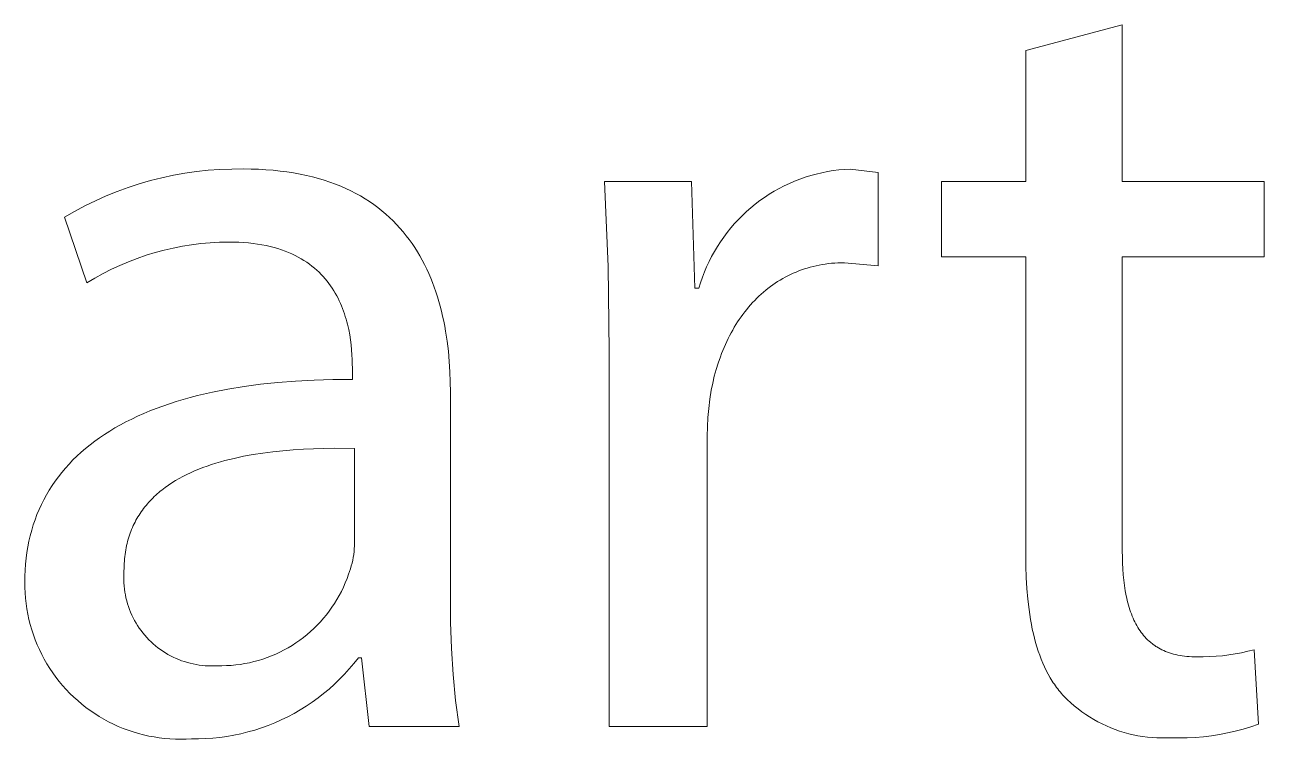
# Model space of a CAD drawing. Header units: millimetres. Extents: x 3269 to 7089, y 1744 to 4413.
# Drawn here: x 6084.7 to 6126.82, y 1807.37 to 1831.62 of the extents above; entities that cross this region are included whole.
import ezdxf

# ---------------------------------------------------------------- set-up
doc = ezdxf.new("R2010")
doc.units = ezdxf.units.MM
doc.header["$MEASUREMENT"] = 0
doc.layers.add('Domyślny', color=7, linetype='Continuous', true_color=0x000000)

msp = doc.modelspace()

# ---------------------------------------------------------------- linework, layer by layer
at = {"layer": 'Domyślny', "color": 18, "lineweight": 15, "true_color": 0x000000}
for p, q in [((6118.712, 1830.744), (6121.994, 1831.622)), ((6121.994, 1831.622), (6121.994, 1826.305)), ((6118.712, 1826.305), (6118.712, 1830.744)), ((6089.751, 1826.512), (6090.143, 1826.582)), ((6090.143, 1826.582), (6090.538, 1826.638)), ((6090.538, 1826.638), (6090.934, 1826.681)), ((6090.934, 1826.681), (6091.332, 1826.71)), ((6091.332, 1826.71), (6091.73, 1826.726)), ((6091.73, 1826.726), (6092.129, 1826.727)), ((6092.129, 1826.727), (6092.391, 1826.724)), ((6092.391, 1826.724), (6092.646, 1826.716)), ((6092.646, 1826.716), (6092.895, 1826.702)), ((6092.895, 1826.702), (6093.139, 1826.683)), ((6093.139, 1826.683), (6093.376, 1826.658)), ((6093.376, 1826.658), (6093.607, 1826.629)), ((6093.607, 1826.629), (6093.833, 1826.594)), ((6093.833, 1826.594), (6094.053, 1826.554)), ((6094.053, 1826.554), (6094.267, 1826.509)), ((6111.408, 1826.505), (6111.595, 1826.556)), ((6111.595, 1826.556), (6111.784, 1826.601)), ((6111.784, 1826.601), (6111.974, 1826.639)), ((6111.974, 1826.639), (6112.166, 1826.67)), ((6112.166, 1826.67), (6112.358, 1826.695)), ((6112.358, 1826.695), (6112.551, 1826.713)), ((6112.551, 1826.713), (6112.745, 1826.725)), ((6112.745, 1826.725), (6113.699, 1826.61)), ((6113.699, 1826.61), (6113.699, 1823.443)), ((6088.212, 1826.096), (6088.591, 1826.22)), ((6088.591, 1826.22), (6088.974, 1826.331)), ((6088.974, 1826.331), (6089.361, 1826.428)), ((6089.361, 1826.428), (6089.751, 1826.512)), ((6094.267, 1826.509), (6094.475, 1826.459)), ((6094.475, 1826.459), (6094.678, 1826.405)), ((6094.678, 1826.405), (6094.875, 1826.346)), ((6094.875, 1826.346), (6095.067, 1826.282)), ((6095.067, 1826.282), (6095.254, 1826.214)), ((6095.254, 1826.214), (6095.435, 1826.142)), ((6095.435, 1826.142), (6095.611, 1826.065)), ((6104.524, 1823.419), (6104.4, 1826.305)), ((6104.4, 1826.305), (6107.352, 1826.305)), ((6107.352, 1826.305), (6107.466, 1822.68)), ((6110.332, 1826.064), (6110.505, 1826.153)), ((6110.505, 1826.153), (6110.68, 1826.236)), ((6110.68, 1826.236), (6110.858, 1826.313)), ((6110.858, 1826.313), (6111.039, 1826.383)), ((6111.039, 1826.383), (6111.222, 1826.447)), ((6111.222, 1826.447), (6111.408, 1826.505)), ((6115.85, 1823.748), (6115.85, 1826.305)), ((6115.85, 1826.305), (6118.712, 1826.305)), ((6121.994, 1826.305), (6126.815, 1826.305)), ((6126.815, 1826.305), (6126.815, 1823.748)), ((6087.104, 1825.648), (6087.468, 1825.81)), ((6087.468, 1825.81), (6087.838, 1825.96)), ((6087.838, 1825.96), (6088.212, 1826.096)), ((6095.611, 1826.065), (6095.782, 1825.984)), ((6095.782, 1825.984), (6095.947, 1825.899)), ((6095.947, 1825.899), (6096.108, 1825.81)), ((6096.108, 1825.81), (6096.263, 1825.717)), ((6096.263, 1825.717), (6096.414, 1825.62)), ((6109.676, 1825.651), (6109.834, 1825.763)), ((6109.834, 1825.763), (6109.997, 1825.869)), ((6109.997, 1825.869), (6110.163, 1825.97)), ((6110.163, 1825.97), (6110.332, 1826.064)), ((6086.049, 1825.086), (6086.394, 1825.286)), ((6086.394, 1825.286), (6086.746, 1825.473)), ((6086.746, 1825.473), (6087.104, 1825.648)), ((6096.414, 1825.62), (6096.56, 1825.52)), ((6096.56, 1825.52), (6096.7, 1825.415)), ((6096.7, 1825.415), (6096.837, 1825.308)), ((6096.837, 1825.308), (6096.968, 1825.197)), ((6109.083, 1825.15), (6109.225, 1825.283)), ((6109.225, 1825.283), (6109.371, 1825.411)), ((6109.371, 1825.411), (6109.521, 1825.533)), ((6109.521, 1825.533), (6109.676, 1825.651)), ((6086.812, 1822.86), (6086.049, 1825.086)), ((6096.968, 1825.197), (6097.095, 1825.082)), ((6097.095, 1825.082), (6097.218, 1824.964)), ((6097.218, 1824.964), (6097.336, 1824.843)), ((6097.336, 1824.843), (6097.449, 1824.719)), ((6108.688, 1824.723), (6108.815, 1824.87)), ((6108.815, 1824.87), (6108.947, 1825.012)), ((6108.947, 1825.012), (6109.083, 1825.15)), ((6097.449, 1824.719), (6097.558, 1824.592)), ((6097.558, 1824.592), (6097.663, 1824.462)), ((6097.663, 1824.462), (6097.764, 1824.329)), ((6108.45, 1824.417), (6108.566, 1824.572)), ((6108.566, 1824.572), (6108.688, 1824.723)), ((6089.742, 1824.042), (6089.433, 1823.97)), ((6090.054, 1824.103), (6089.742, 1824.042)), ((6090.367, 1824.154), (6090.054, 1824.103)), ((6090.682, 1824.193), (6090.367, 1824.154)), ((6090.998, 1824.222), (6090.682, 1824.193)), ((6091.315, 1824.24), (6090.998, 1824.222)), ((6091.633, 1824.247), (6091.315, 1824.24)), ((6091.808, 1824.245), (6091.633, 1824.247)), ((6091.977, 1824.239), (6091.808, 1824.245)), ((6092.142, 1824.229), (6091.977, 1824.239)), ((6092.303, 1824.215), (6092.142, 1824.229)), ((6092.458, 1824.198), (6092.303, 1824.215)), ((6092.609, 1824.177), (6092.458, 1824.198)), ((6092.756, 1824.153), (6092.609, 1824.177)), ((6092.898, 1824.125), (6092.756, 1824.153)), ((6093.036, 1824.094), (6092.898, 1824.125)), ((6093.169, 1824.06), (6093.036, 1824.094)), ((6093.298, 1824.022), (6093.169, 1824.06)), ((6093.423, 1823.982), (6093.298, 1824.022)), ((6097.764, 1824.329), (6097.861, 1824.194)), ((6097.861, 1824.194), (6097.953, 1824.056)), ((6097.953, 1824.056), (6098.042, 1823.915)), ((6108.134, 1823.928), (6108.233, 1824.094)), ((6108.233, 1824.094), (6108.339, 1824.257)), ((6108.339, 1824.257), (6108.45, 1824.417)), ((6088.226, 1823.577), (6087.934, 1823.454)), ((6088.522, 1823.691), (6088.226, 1823.577)), ((6088.823, 1823.795), (6088.522, 1823.691)), ((6089.126, 1823.888), (6088.823, 1823.795)), ((6089.433, 1823.97), (6089.126, 1823.888)), ((6093.544, 1823.939), (6093.423, 1823.982)), ((6093.661, 1823.892), (6093.544, 1823.939)), ((6093.774, 1823.843), (6093.661, 1823.892)), ((6093.883, 1823.792), (6093.774, 1823.843)), ((6093.988, 1823.737), (6093.883, 1823.792)), ((6094.089, 1823.681), (6093.988, 1823.737)), ((6094.187, 1823.621), (6094.089, 1823.681)), ((6094.281, 1823.56), (6094.187, 1823.621)), ((6098.042, 1823.915), (6098.127, 1823.772)), ((6098.127, 1823.772), (6098.207, 1823.626)), ((6098.207, 1823.626), (6098.284, 1823.479)), ((6107.87, 1823.409), (6107.952, 1823.585)), ((6107.952, 1823.585), (6108.04, 1823.758)), ((6108.04, 1823.758), (6108.134, 1823.928)), ((6118.712, 1823.748), (6115.85, 1823.748)), ((6118.712, 1813.648), (6118.712, 1823.748)), ((6126.815, 1823.748), (6121.994, 1823.748)), ((6121.994, 1823.748), (6121.994, 1813.762)), ((6087.363, 1823.176), (6087.084, 1823.023)), ((6087.646, 1823.32), (6087.363, 1823.176)), ((6087.934, 1823.454), (6087.646, 1823.32)), ((6094.371, 1823.496), (6094.281, 1823.56)), ((6094.458, 1823.43), (6094.371, 1823.496)), ((6094.541, 1823.363), (6094.458, 1823.43)), ((6094.621, 1823.293), (6094.541, 1823.363)), ((6094.698, 1823.221), (6094.621, 1823.293)), ((6094.772, 1823.148), (6094.698, 1823.221)), ((6098.284, 1823.479), (6098.357, 1823.329)), ((6098.357, 1823.329), (6098.427, 1823.177)), ((6098.427, 1823.177), (6098.493, 1823.023)), ((6104.553, 1820.53), (6104.524, 1823.419)), ((6107.725, 1823.049), (6107.795, 1823.23)), ((6107.795, 1823.23), (6107.87, 1823.409)), ((6110.813, 1823.187), (6110.721, 1823.145)), ((6110.906, 1823.227), (6110.813, 1823.187)), ((6111, 1823.264), (6110.906, 1823.227)), ((6111.095, 1823.3), (6111, 1823.264)), ((6111.192, 1823.333), (6111.095, 1823.3)), ((6111.29, 1823.363), (6111.192, 1823.333)), ((6111.389, 1823.392), (6111.29, 1823.363)), ((6111.489, 1823.418), (6111.389, 1823.392)), ((6111.59, 1823.442), (6111.489, 1823.418)), ((6111.693, 1823.463), (6111.59, 1823.442)), ((6111.797, 1823.482), (6111.693, 1823.463)), ((6111.901, 1823.498), (6111.797, 1823.482)), ((6112.007, 1823.512), (6111.901, 1823.498)), ((6112.115, 1823.524), (6112.007, 1823.512)), ((6112.223, 1823.533), (6112.115, 1823.524)), ((6112.332, 1823.539), (6112.223, 1823.533)), ((6112.443, 1823.543), (6112.332, 1823.539)), ((6112.554, 1823.545), (6112.443, 1823.543)), ((6113.699, 1823.443), (6112.554, 1823.545)), ((6087.084, 1823.023), (6086.812, 1822.86)), ((6094.842, 1823.073), (6094.772, 1823.148)), ((6094.909, 1822.996), (6094.842, 1823.073)), ((6094.973, 1822.918), (6094.909, 1822.996)), ((6095.035, 1822.839), (6094.973, 1822.918)), ((6095.093, 1822.758), (6095.035, 1822.839)), ((6095.149, 1822.676), (6095.093, 1822.758)), ((6098.493, 1823.023), (6098.555, 1822.867)), ((6098.555, 1822.867), (6098.614, 1822.709)), ((6107.606, 1822.68), (6107.663, 1822.865)), ((6107.663, 1822.865), (6107.725, 1823.049)), ((6110.115, 1822.79), (6110.034, 1822.731)), ((6110.198, 1822.847), (6110.115, 1822.79)), ((6110.282, 1822.902), (6110.198, 1822.847)), ((6110.367, 1822.955), (6110.282, 1822.902)), ((6110.454, 1823.005), (6110.367, 1822.955)), ((6110.542, 1823.054), (6110.454, 1823.005)), ((6110.631, 1823.1), (6110.542, 1823.054)), ((6110.721, 1823.145), (6110.631, 1823.1)), ((6095.201, 1822.593), (6095.149, 1822.676)), ((6095.251, 1822.508), (6095.201, 1822.593)), ((6095.299, 1822.423), (6095.251, 1822.508)), ((6095.344, 1822.337), (6095.299, 1822.423)), ((6095.386, 1822.251), (6095.344, 1822.337)), ((6098.614, 1822.709), (6098.669, 1822.55)), ((6098.669, 1822.55), (6098.722, 1822.389)), ((6098.722, 1822.389), (6098.77, 1822.227)), ((6107.466, 1822.68), (6107.606, 1822.68)), ((6109.574, 1822.336), (6109.503, 1822.264)), ((6109.648, 1822.407), (6109.574, 1822.336)), ((6109.722, 1822.475), (6109.648, 1822.407)), ((6109.798, 1822.542), (6109.722, 1822.475)), ((6109.875, 1822.607), (6109.798, 1822.542)), ((6109.954, 1822.67), (6109.875, 1822.607)), ((6110.034, 1822.731), (6109.954, 1822.67)), ((6095.426, 1822.163), (6095.386, 1822.251)), ((6095.463, 1822.075), (6095.426, 1822.163)), ((6095.499, 1821.987), (6095.463, 1822.075)), ((6095.532, 1821.898), (6095.499, 1821.987)), ((6095.562, 1821.809), (6095.532, 1821.898)), ((6098.77, 1822.227), (6098.816, 1822.063)), ((6098.816, 1822.063), (6098.859, 1821.897)), ((6098.859, 1821.897), (6098.898, 1821.731)), ((6109.23, 1821.956), (6109.165, 1821.874)), ((6109.296, 1822.035), (6109.23, 1821.956)), ((6109.363, 1822.113), (6109.296, 1822.035)), ((6109.432, 1822.189), (6109.363, 1822.113)), ((6109.503, 1822.264), (6109.432, 1822.189)), ((6095.591, 1821.72), (6095.562, 1821.809)), ((6095.618, 1821.631), (6095.591, 1821.72)), ((6095.643, 1821.541), (6095.618, 1821.631)), ((6095.666, 1821.452), (6095.643, 1821.541)), ((6098.898, 1821.731), (6098.934, 1821.563)), ((6098.934, 1821.563), (6098.968, 1821.394)), ((6108.922, 1821.531), (6108.864, 1821.441)), ((6108.98, 1821.619), (6108.922, 1821.531)), ((6109.04, 1821.706), (6108.98, 1821.619)), ((6109.102, 1821.791), (6109.04, 1821.706)), ((6109.165, 1821.874), (6109.102, 1821.791)), ((6095.687, 1821.363), (6095.666, 1821.452)), ((6095.706, 1821.274), (6095.687, 1821.363)), ((6095.74, 1821.097), (6095.706, 1821.274)), ((6095.767, 1820.922), (6095.74, 1821.097)), ((6098.968, 1821.394), (6098.998, 1821.225)), ((6098.998, 1821.225), (6099.051, 1820.883)), ((6108.651, 1821.066), (6108.601, 1820.969)), ((6108.702, 1821.162), (6108.651, 1821.066)), ((6108.754, 1821.257), (6108.702, 1821.162)), ((6108.809, 1821.35), (6108.754, 1821.257)), ((6108.864, 1821.441), (6108.809, 1821.35)), ((6095.789, 1820.751), (6095.767, 1820.922)), ((6095.805, 1820.582), (6095.789, 1820.751)), ((6099.051, 1820.883), (6099.093, 1820.538)), ((6108.462, 1820.667), (6108.418, 1820.563)), ((6108.506, 1820.769), (6108.462, 1820.667)), ((6108.553, 1820.87), (6108.506, 1820.769)), ((6108.601, 1820.969), (6108.553, 1820.87)), ((6095.817, 1820.418), (6095.805, 1820.582)), ((6095.825, 1820.26), (6095.817, 1820.418)), ((6095.829, 1820.107), (6095.825, 1820.26)), ((6099.093, 1820.538), (6099.124, 1820.191)), ((6104.553, 1807.797), (6104.553, 1820.53)), ((6108.336, 1820.352), (6108.261, 1820.136)), ((6108.377, 1820.459), (6108.336, 1820.352)), ((6108.418, 1820.563), (6108.377, 1820.459)), ((6095.831, 1819.96), (6095.829, 1820.107)), ((6095.831, 1819.578), (6095.831, 1819.96)), ((6099.124, 1820.191), (6099.146, 1819.843)), ((6099.146, 1819.843), (6099.159, 1819.494)), ((6108.192, 1819.914), (6108.13, 1819.687)), ((6108.261, 1820.136), (6108.192, 1819.914)), ((6092.149, 1819.34), (6092.715, 1819.415)), ((6092.715, 1819.415), (6093.3, 1819.477)), ((6093.3, 1819.477), (6093.904, 1819.524)), ((6093.904, 1819.524), (6094.528, 1819.556)), ((6094.528, 1819.556), (6095.17, 1819.575)), ((6095.17, 1819.575), (6095.831, 1819.578)), ((6099.159, 1819.494), (6099.163, 1819.146)), ((6108.075, 1819.456), (6108.026, 1819.22)), ((6108.13, 1819.687), (6108.075, 1819.456)), ((6090.081, 1818.898), (6090.322, 1818.966)), ((6090.322, 1818.966), (6090.569, 1819.03)), ((6090.569, 1819.03), (6091.076, 1819.147)), ((6091.076, 1819.147), (6091.602, 1819.25)), ((6091.602, 1819.25), (6092.149, 1819.34)), ((6099.163, 1819.146), (6099.163, 1812.226)), ((6108.026, 1819.22), (6107.98, 1818.909)), ((6088.951, 1818.511), (6089.167, 1818.595)), ((6089.167, 1818.595), (6089.388, 1818.676)), ((6089.388, 1818.676), (6089.614, 1818.753)), ((6089.614, 1818.753), (6089.845, 1818.828)), ((6089.845, 1818.828), (6090.081, 1818.898)), ((6107.943, 1818.596), (6107.915, 1818.283)), ((6107.98, 1818.909), (6107.943, 1818.596)), ((6087.949, 1818.038), (6088.139, 1818.139)), ((6088.139, 1818.139), (6088.335, 1818.237)), ((6088.335, 1818.237), (6088.535, 1818.332)), ((6088.535, 1818.332), (6088.741, 1818.423)), ((6088.741, 1818.423), (6088.951, 1818.511)), ((6107.915, 1818.283), (6107.896, 1817.969)), ((6087.241, 1817.601), (6087.41, 1817.715)), ((6087.41, 1817.715), (6087.585, 1817.826)), ((6087.585, 1817.826), (6087.764, 1817.934)), ((6087.764, 1817.934), (6087.949, 1818.038)), ((6107.896, 1817.969), (6107.886, 1817.655)), ((6086.765, 1817.238), (6086.918, 1817.362)), ((6086.918, 1817.362), (6087.077, 1817.483)), ((6087.077, 1817.483), (6087.241, 1817.601)), ((6107.886, 1817.655), (6107.886, 1807.797)), ((6086.205, 1816.709), (6086.337, 1816.846)), ((6086.337, 1816.846), (6086.474, 1816.98)), ((6086.474, 1816.98), (6086.617, 1817.111)), ((6086.617, 1817.111), (6086.765, 1817.238)), ((6091.812, 1816.901), (6091.499, 1816.823)), ((6092.133, 1816.97), (6091.812, 1816.901)), ((6092.461, 1817.029), (6092.133, 1816.97)), ((6092.794, 1817.081), (6092.461, 1817.029)), ((6093.132, 1817.124), (6092.794, 1817.081)), ((6093.474, 1817.161), (6093.132, 1817.124)), ((6093.819, 1817.19), (6093.474, 1817.161)), ((6094.166, 1817.212), (6093.819, 1817.19)), ((6094.515, 1817.228), (6094.166, 1817.212)), ((6095.213, 1817.243), (6094.515, 1817.228)), ((6095.907, 1817.238), (6095.213, 1817.243)), ((6095.907, 1814.032), (6095.907, 1817.238)), ((6085.842, 1816.279), (6085.958, 1816.425)), ((6085.958, 1816.425), (6086.079, 1816.569)), ((6086.079, 1816.569), (6086.205, 1816.709)), ((6090.471, 1816.474), (6090.335, 1816.414)), ((6090.61, 1816.532), (6090.471, 1816.474)), ((6090.752, 1816.587), (6090.61, 1816.532)), ((6090.897, 1816.639), (6090.752, 1816.587)), ((6091.044, 1816.689), (6090.897, 1816.639)), ((6091.193, 1816.736), (6091.044, 1816.689)), ((6091.345, 1816.781), (6091.193, 1816.736)), ((6091.499, 1816.823), (6091.345, 1816.781)), ((6085.627, 1815.976), (6085.732, 1816.129)), ((6085.732, 1816.129), (6085.842, 1816.279)), ((6089.699, 1816.069), (6089.581, 1815.991)), ((6089.819, 1816.144), (6089.699, 1816.069)), ((6089.944, 1816.215), (6089.819, 1816.144)), ((6090.071, 1816.284), (6089.944, 1816.215)), ((6090.201, 1816.35), (6090.071, 1816.284)), ((6090.335, 1816.414), (6090.201, 1816.35)), ((6085.346, 1815.498), (6085.434, 1815.661)), ((6085.434, 1815.661), (6085.528, 1815.82)), ((6085.528, 1815.82), (6085.627, 1815.976)), ((6089.098, 1815.601), (6089.05, 1815.554)), ((6089.148, 1815.648), (6089.098, 1815.601)), ((6089.199, 1815.693), (6089.148, 1815.648)), ((6089.251, 1815.738), (6089.199, 1815.693)), ((6089.303, 1815.782), (6089.251, 1815.738)), ((6089.357, 1815.826), (6089.303, 1815.782)), ((6089.467, 1815.91), (6089.357, 1815.826)), ((6089.581, 1815.991), (6089.467, 1815.91)), ((6085.115, 1814.993), (6085.186, 1815.164)), ((6085.186, 1815.164), (6085.263, 1815.333)), ((6085.263, 1815.333), (6085.346, 1815.498)), ((6088.737, 1815.199), (6088.697, 1815.145)), ((6088.779, 1815.252), (6088.737, 1815.199)), ((6088.821, 1815.305), (6088.779, 1815.252)), ((6088.865, 1815.356), (6088.821, 1815.305)), ((6088.909, 1815.407), (6088.865, 1815.356)), ((6088.955, 1815.457), (6088.909, 1815.407)), ((6089.002, 1815.506), (6088.955, 1815.457)), ((6089.05, 1815.554), (6089.002, 1815.506)), ((6084.989, 1814.64), (6085.049, 1814.818)), ((6085.049, 1814.818), (6085.115, 1814.993)), ((6088.447, 1814.74), (6088.416, 1814.679)), ((6088.479, 1814.801), (6088.447, 1814.74)), ((6088.513, 1814.86), (6088.479, 1814.801)), ((6088.547, 1814.919), (6088.513, 1814.86)), ((6088.583, 1814.977), (6088.547, 1814.919)), ((6088.62, 1815.034), (6088.583, 1814.977)), ((6088.658, 1815.09), (6088.62, 1815.034)), ((6088.697, 1815.145), (6088.658, 1815.09)), ((6084.885, 1814.276), (6084.934, 1814.46)), ((6084.934, 1814.46), (6084.989, 1814.64)), ((6088.28, 1814.357), (6088.257, 1814.29)), ((6088.305, 1814.423), (6088.28, 1814.357)), ((6088.331, 1814.489), (6088.305, 1814.423)), ((6088.358, 1814.553), (6088.331, 1814.489)), ((6088.387, 1814.616), (6088.358, 1814.553)), ((6088.416, 1814.679), (6088.387, 1814.616)), ((6084.773, 1813.706), (6084.805, 1813.899)), ((6084.805, 1813.899), (6084.842, 1814.089)), ((6084.842, 1814.089), (6084.885, 1814.276)), ((6088.16, 1813.939), (6088.145, 1813.866)), ((6088.177, 1814.011), (6088.16, 1813.939)), ((6088.195, 1814.082), (6088.177, 1814.011)), ((6088.214, 1814.153), (6088.195, 1814.082)), ((6088.235, 1814.222), (6088.214, 1814.153)), ((6088.257, 1814.29), (6088.235, 1814.222)), ((6095.898, 1813.834), (6095.904, 1813.933)), ((6095.904, 1813.933), (6095.907, 1814.032)), ((6084.726, 1813.311), (6084.747, 1813.51)), ((6084.747, 1813.51), (6084.773, 1813.706)), ((6088.09, 1813.485), (6088.083, 1813.406)), ((6088.098, 1813.563), (6088.09, 1813.485)), ((6088.108, 1813.641), (6088.098, 1813.563)), ((6088.119, 1813.717), (6088.108, 1813.641)), ((6088.131, 1813.792), (6088.119, 1813.717)), ((6088.145, 1813.866), (6088.131, 1813.792)), ((6095.842, 1813.44), (6095.861, 1813.538)), ((6095.861, 1813.538), (6095.877, 1813.636)), ((6095.877, 1813.636), (6095.889, 1813.735)), ((6095.889, 1813.735), (6095.898, 1813.834)), ((6118.716, 1813.246), (6118.712, 1813.648)), ((6121.994, 1813.762), (6121.996, 1813.551)), ((6121.996, 1813.551), (6122.002, 1813.345)), ((6084.703, 1812.904), (6084.712, 1813.109)), ((6084.712, 1813.109), (6084.726, 1813.311)), ((6088.071, 1813.078), (6088.065, 1812.976)), ((6088.072, 1813.162), (6088.071, 1813.078)), ((6088.074, 1813.244), (6088.072, 1813.162)), ((6088.078, 1813.326), (6088.074, 1813.244)), ((6088.083, 1813.406), (6088.078, 1813.326)), ((6095.703, 1812.964), (6095.737, 1813.057)), ((6095.737, 1813.057), (6095.768, 1813.152)), ((6095.768, 1813.152), (6095.796, 1813.247)), ((6095.796, 1813.247), (6095.821, 1813.343)), ((6095.821, 1813.343), (6095.842, 1813.44)), ((6118.729, 1812.857), (6118.716, 1813.246)), ((6122.002, 1813.345), (6122.012, 1813.145)), ((6122.012, 1813.145), (6122.026, 1812.95)), ((6084.7, 1812.697), (6084.703, 1812.904)), ((6084.701, 1812.515), (6084.7, 1812.697)), ((6088.065, 1812.976), (6088.062, 1812.874)), ((6088.062, 1812.874), (6088.062, 1812.771)), ((6088.062, 1812.771), (6088.066, 1812.669)), ((6088.066, 1812.669), (6088.073, 1812.567)), ((6095.528, 1812.526), (6095.591, 1812.67)), ((6095.591, 1812.67), (6095.65, 1812.816)), ((6095.65, 1812.816), (6095.703, 1812.964)), ((6118.751, 1812.48), (6118.729, 1812.857)), ((6122.026, 1812.95), (6122.045, 1812.762)), ((6122.045, 1812.762), (6122.067, 1812.58)), ((6084.709, 1812.333), (6084.701, 1812.515)), ((6084.723, 1812.152), (6084.709, 1812.333)), ((6088.073, 1812.567), (6088.084, 1812.465)), ((6088.084, 1812.465), (6088.099, 1812.363)), ((6088.099, 1812.363), (6088.117, 1812.262)), ((6088.117, 1812.262), (6088.138, 1812.162)), ((6095.309, 1812.108), (6095.386, 1812.245)), ((6095.386, 1812.245), (6095.46, 1812.384)), ((6095.46, 1812.384), (6095.528, 1812.526)), ((6099.163, 1812.226), (6099.165, 1811.338)), ((6118.783, 1812.117), (6118.751, 1812.48)), ((6122.067, 1812.58), (6122.095, 1812.404)), ((6122.095, 1812.404), (6122.127, 1812.234)), ((6122.127, 1812.234), (6122.144, 1812.151)), ((6084.743, 1811.971), (6084.723, 1812.152)), ((6084.769, 1811.791), (6084.743, 1811.971)), ((6084.801, 1811.612), (6084.769, 1811.791)), ((6088.138, 1812.162), (6088.163, 1812.063)), ((6088.163, 1812.063), (6088.191, 1811.964)), ((6088.191, 1811.964), (6088.223, 1811.867)), ((6088.223, 1811.867), (6088.258, 1811.771)), ((6095.048, 1811.716), (6095.139, 1811.844)), ((6095.139, 1811.844), (6095.226, 1811.975)), ((6095.226, 1811.975), (6095.309, 1812.108)), ((6118.824, 1811.766), (6118.783, 1812.117)), ((6122.144, 1812.151), (6122.163, 1812.07)), ((6122.163, 1812.07), (6122.183, 1811.991)), ((6122.183, 1811.991), (6122.205, 1811.913)), ((6122.205, 1811.913), (6122.227, 1811.837)), ((6122.227, 1811.837), (6122.251, 1811.762)), ((6084.84, 1811.434), (6084.801, 1811.612)), ((6084.884, 1811.258), (6084.84, 1811.434)), ((6088.258, 1811.771), (6088.296, 1811.676)), ((6088.296, 1811.676), (6088.338, 1811.582)), ((6088.338, 1811.582), (6088.382, 1811.49)), ((6088.382, 1811.49), (6088.43, 1811.399)), ((6088.43, 1811.399), (6088.481, 1811.31)), ((6094.748, 1811.352), (6094.852, 1811.47)), ((6094.852, 1811.47), (6094.952, 1811.591)), ((6094.952, 1811.591), (6095.048, 1811.716)), ((6118.848, 1811.595), (6118.824, 1811.766)), ((6118.875, 1811.428), (6118.848, 1811.595)), ((6118.904, 1811.265), (6118.875, 1811.428)), ((6122.251, 1811.762), (6122.276, 1811.689)), ((6122.276, 1811.689), (6122.302, 1811.617)), ((6122.302, 1811.617), (6122.33, 1811.547)), ((6122.33, 1811.547), (6122.358, 1811.479)), ((6122.358, 1811.479), (6122.388, 1811.412)), ((6122.388, 1811.412), (6122.42, 1811.347)), ((6084.935, 1811.084), (6084.884, 1811.258)), ((6084.992, 1810.911), (6084.935, 1811.084)), ((6088.481, 1811.31), (6088.535, 1811.223)), ((6088.535, 1811.223), (6088.592, 1811.138)), ((6088.592, 1811.138), (6088.651, 1811.055)), ((6088.651, 1811.055), (6088.714, 1810.973)), ((6088.714, 1810.973), (6088.779, 1810.895)), ((6094.293, 1810.918), (6094.412, 1811.02)), ((6094.412, 1811.02), (6094.527, 1811.127)), ((6094.527, 1811.127), (6094.639, 1811.237)), ((6094.639, 1811.237), (6094.748, 1811.352)), ((6099.165, 1811.338), (6099.195, 1810.45)), ((6118.936, 1811.104), (6118.904, 1811.265)), ((6118.971, 1810.947), (6118.936, 1811.104)), ((6119.008, 1810.794), (6118.971, 1810.947)), ((6122.42, 1811.347), (6122.452, 1811.284)), ((6122.452, 1811.284), (6122.486, 1811.222)), ((6122.486, 1811.222), (6122.522, 1811.162)), ((6122.522, 1811.162), (6122.559, 1811.104)), ((6122.559, 1811.104), (6122.597, 1811.047)), ((6122.597, 1811.047), (6122.636, 1810.992)), ((6122.636, 1810.992), (6122.677, 1810.939)), ((6085.054, 1810.74), (6084.992, 1810.911)), ((6085.123, 1810.572), (6085.054, 1810.74)), ((6085.197, 1810.406), (6085.123, 1810.572)), ((6088.779, 1810.895), (6088.847, 1810.818)), ((6088.847, 1810.818), (6088.918, 1810.744)), ((6088.918, 1810.744), (6088.991, 1810.672)), ((6088.991, 1810.672), (6089.067, 1810.603)), ((6089.067, 1810.603), (6089.144, 1810.536)), ((6089.144, 1810.536), (6089.225, 1810.472)), ((6093.648, 1810.47), (6093.783, 1810.55)), ((6093.783, 1810.55), (6093.915, 1810.636)), ((6093.915, 1810.636), (6094.044, 1810.725)), ((6094.044, 1810.725), (6094.17, 1810.82)), ((6094.17, 1810.82), (6094.293, 1810.918)), ((6119.048, 1810.644), (6119.008, 1810.794)), ((6119.091, 1810.497), (6119.048, 1810.644)), ((6122.677, 1810.939), (6122.719, 1810.887)), ((6122.719, 1810.887), (6122.763, 1810.837)), ((6122.763, 1810.837), (6122.808, 1810.789)), ((6122.808, 1810.789), (6122.855, 1810.743)), ((6122.855, 1810.743), (6122.903, 1810.698)), ((6122.903, 1810.698), (6122.952, 1810.655)), ((6122.952, 1810.655), (6122.978, 1810.634)), ((6122.978, 1810.634), (6123.003, 1810.614)), ((6123.003, 1810.614), (6123.029, 1810.594)), ((6123.029, 1810.594), (6123.056, 1810.574)), ((6123.056, 1810.574), (6123.083, 1810.555)), ((6123.083, 1810.555), (6123.11, 1810.536)), ((6123.11, 1810.536), (6123.137, 1810.518)), ((6085.277, 1810.242), (6085.197, 1810.406)), ((6085.362, 1810.082), (6085.277, 1810.242)), ((6089.225, 1810.472), (6089.307, 1810.411)), ((6089.307, 1810.411), (6089.391, 1810.353)), ((6089.391, 1810.353), (6089.477, 1810.298)), ((6089.477, 1810.298), (6089.565, 1810.245)), ((6089.565, 1810.245), (6089.655, 1810.196)), ((6089.655, 1810.196), (6089.747, 1810.15)), ((6089.747, 1810.15), (6089.84, 1810.107)), ((6089.84, 1810.107), (6089.934, 1810.067)), ((6092.787, 1810.086), (6092.936, 1810.138)), ((6092.936, 1810.138), (6093.083, 1810.194)), ((6093.083, 1810.194), (6093.227, 1810.256)), ((6093.227, 1810.256), (6093.37, 1810.322)), ((6093.37, 1810.322), (6093.51, 1810.394)), ((6093.51, 1810.394), (6093.648, 1810.47)), ((6096.034, 1810.127), (6095.884, 1809.937)), ((6096.136, 1810.127), (6096.034, 1810.127)), ((6096.403, 1807.799), (6096.136, 1810.127)), ((6099.195, 1810.45), (6099.253, 1809.564)), ((6119.137, 1810.354), (6119.091, 1810.497)), ((6119.186, 1810.215), (6119.137, 1810.354)), ((6119.237, 1810.079), (6119.186, 1810.215)), ((6123.137, 1810.518), (6123.165, 1810.5)), ((6123.165, 1810.5), (6123.222, 1810.466)), ((6123.222, 1810.466), (6123.281, 1810.434)), ((6123.281, 1810.434), (6123.341, 1810.403)), ((6123.341, 1810.403), (6123.403, 1810.374)), ((6123.403, 1810.374), (6123.466, 1810.347)), ((6123.466, 1810.347), (6123.531, 1810.322)), ((6123.531, 1810.322), (6123.598, 1810.299)), ((6123.598, 1810.299), (6123.666, 1810.277)), ((6123.666, 1810.277), (6123.735, 1810.257)), ((6123.735, 1810.257), (6123.807, 1810.239)), ((6123.807, 1810.239), (6123.88, 1810.223)), ((6123.88, 1810.223), (6123.955, 1810.209)), ((6123.955, 1810.209), (6124.031, 1810.197)), ((6124.031, 1810.197), (6124.109, 1810.186)), ((6124.109, 1810.186), (6124.189, 1810.178)), ((6124.189, 1810.178), (6124.27, 1810.171)), ((6124.27, 1810.171), (6124.354, 1810.166)), ((6124.354, 1810.166), (6124.439, 1810.164)), ((6124.439, 1810.164), (6124.526, 1810.163)), ((6124.526, 1810.163), (6124.744, 1810.162)), ((6124.744, 1810.162), (6124.963, 1810.168)), ((6124.963, 1810.168), (6125.181, 1810.181)), ((6125.181, 1810.181), (6125.399, 1810.201)), ((6125.399, 1810.201), (6125.616, 1810.228)), ((6125.616, 1810.228), (6125.832, 1810.262)), ((6125.832, 1810.262), (6126.047, 1810.302)), ((6126.047, 1810.302), (6126.26, 1810.35)), ((6126.26, 1810.35), (6126.472, 1810.404)), ((6126.472, 1810.404), (6126.624, 1807.873)), ((6085.453, 1809.924), (6085.362, 1810.082)), ((6085.55, 1809.77), (6085.453, 1809.924)), ((6085.651, 1809.619), (6085.55, 1809.77)), ((6089.934, 1810.067), (6090.03, 1810.031)), ((6090.03, 1810.031), (6090.127, 1809.998)), ((6090.127, 1809.998), (6090.225, 1809.968)), ((6090.225, 1809.968), (6090.324, 1809.942)), ((6090.324, 1809.942), (6090.424, 1809.919)), ((6090.424, 1809.919), (6090.524, 1809.899)), ((6090.524, 1809.899), (6090.625, 1809.883)), ((6090.625, 1809.883), (6090.727, 1809.87)), ((6090.727, 1809.87), (6090.829, 1809.861)), ((6090.829, 1809.861), (6090.931, 1809.856)), ((6090.931, 1809.856), (6091.034, 1809.853)), ((6091.034, 1809.853), (6091.136, 1809.855)), ((6091.136, 1809.855), (6091.239, 1809.86)), ((6091.239, 1809.86), (6091.396, 1809.858)), ((6091.396, 1809.858), (6091.553, 1809.862)), ((6091.553, 1809.862), (6091.71, 1809.872)), ((6091.71, 1809.872), (6091.867, 1809.887)), ((6091.867, 1809.887), (6092.023, 1809.907)), ((6092.023, 1809.907), (6092.178, 1809.932)), ((6092.178, 1809.932), (6092.332, 1809.963)), ((6092.332, 1809.963), (6092.485, 1809.999)), ((6092.485, 1809.999), (6092.637, 1810.04)), ((6092.637, 1810.04), (6092.787, 1810.086)), ((6095.728, 1809.751), (6095.565, 1809.572)), ((6095.884, 1809.937), (6095.728, 1809.751)), ((6119.292, 1809.947), (6119.237, 1810.079)), ((6119.349, 1809.818), (6119.292, 1809.947)), ((6119.41, 1809.693), (6119.349, 1809.818)), ((6119.474, 1809.572), (6119.41, 1809.693)), ((6085.758, 1809.472), (6085.651, 1809.619)), ((6085.87, 1809.329), (6085.758, 1809.472)), ((6085.986, 1809.189), (6085.87, 1809.329)), ((6095.396, 1809.398), (6095.222, 1809.23)), ((6095.565, 1809.572), (6095.396, 1809.398)), ((6099.253, 1809.564), (6099.34, 1808.68)), ((6119.54, 1809.454), (6119.474, 1809.572)), ((6119.575, 1809.396), (6119.54, 1809.454)), ((6119.61, 1809.34), (6119.575, 1809.396)), ((6119.647, 1809.284), (6119.61, 1809.34)), ((6119.684, 1809.23), (6119.647, 1809.284)), ((6086.107, 1809.054), (6085.986, 1809.189)), ((6086.233, 1808.922), (6086.107, 1809.054)), ((6086.364, 1808.796), (6086.233, 1808.922)), ((6094.855, 1808.914), (6094.664, 1808.765)), ((6095.041, 1809.069), (6094.855, 1808.914)), ((6095.222, 1809.23), (6095.041, 1809.069)), ((6119.722, 1809.176), (6119.684, 1809.23)), ((6119.76, 1809.123), (6119.722, 1809.176)), ((6119.8, 1809.072), (6119.76, 1809.123)), ((6119.84, 1809.021), (6119.8, 1809.072)), ((6119.881, 1808.971), (6119.84, 1809.021)), ((6119.923, 1808.922), (6119.881, 1808.971)), ((6119.966, 1808.874), (6119.923, 1808.922)), ((6120.01, 1808.827), (6119.966, 1808.874)), ((6086.498, 1808.674), (6086.364, 1808.796)), ((6086.637, 1808.556), (6086.498, 1808.674)), ((6086.78, 1808.443), (6086.637, 1808.556)), ((6086.926, 1808.336), (6086.78, 1808.443)), ((6094.266, 1808.488), (6094.06, 1808.36)), ((6094.467, 1808.623), (6094.266, 1808.488)), ((6094.664, 1808.765), (6094.467, 1808.623)), ((6099.34, 1808.68), (6099.456, 1807.799)), ((6120.124, 1808.713), (6120.01, 1808.827)), ((6120.242, 1808.603), (6120.124, 1808.713)), ((6120.363, 1808.498), (6120.242, 1808.603)), ((6120.488, 1808.396), (6120.363, 1808.498)), ((6087.077, 1808.233), (6086.926, 1808.336)), ((6087.23, 1808.136), (6087.077, 1808.233)), ((6087.387, 1808.044), (6087.23, 1808.136)), ((6087.547, 1807.958), (6087.387, 1808.044)), ((6093.417, 1808.021), (6093.196, 1807.923)), ((6093.636, 1808.127), (6093.417, 1808.021)), ((6093.85, 1808.24), (6093.636, 1808.127)), ((6094.06, 1808.36), (6093.85, 1808.24)), ((6120.617, 1808.299), (6120.488, 1808.396)), ((6120.749, 1808.207), (6120.617, 1808.299)), ((6120.884, 1808.119), (6120.749, 1808.207)), ((6121.021, 1808.036), (6120.884, 1808.119)), ((6121.162, 1807.957), (6121.021, 1808.036)), ((6087.71, 1807.877), (6087.547, 1807.958)), ((6087.875, 1807.801), (6087.71, 1807.877)), ((6088.043, 1807.732), (6087.875, 1807.801)), ((6088.214, 1807.668), (6088.043, 1807.732)), ((6088.386, 1807.61), (6088.214, 1807.668)), ((6088.56, 1807.559), (6088.386, 1807.61)), ((6092.279, 1807.61), (6092.044, 1807.552)), ((6092.512, 1807.676), (6092.279, 1807.61)), ((6092.743, 1807.751), (6092.512, 1807.676)), ((6092.971, 1807.833), (6092.743, 1807.751)), ((6093.196, 1807.923), (6092.971, 1807.833)), ((6099.456, 1807.799), (6096.403, 1807.799)), ((6107.886, 1807.797), (6104.553, 1807.797)), ((6121.305, 1807.884), (6121.162, 1807.957)), ((6121.451, 1807.815), (6121.305, 1807.884)), ((6121.599, 1807.752), (6121.451, 1807.815)), ((6121.749, 1807.694), (6121.599, 1807.752)), ((6121.901, 1807.641), (6121.749, 1807.694)), ((6122.055, 1807.593), (6121.901, 1807.641)), ((6122.211, 1807.55), (6122.055, 1807.593)), ((6125.564, 1807.576), (6125.294, 1807.525)), ((6125.833, 1807.636), (6125.564, 1807.576)), ((6126.099, 1807.706), (6125.833, 1807.636)), ((6126.363, 1807.785), (6126.099, 1807.706)), ((6126.624, 1807.873), (6126.363, 1807.785)), ((6088.736, 1807.513), (6088.56, 1807.559)), ((6088.914, 1807.473), (6088.736, 1807.513)), ((6089.093, 1807.44), (6088.914, 1807.473)), ((6089.272, 1807.412), (6089.093, 1807.44)), ((6089.453, 1807.391), (6089.272, 1807.412)), ((6089.634, 1807.376), (6089.453, 1807.391)), ((6089.816, 1807.368), (6089.634, 1807.376)), ((6089.998, 1807.365), (6089.816, 1807.368)), ((6090.179, 1807.369), (6089.998, 1807.365)), ((6090.361, 1807.379), (6090.179, 1807.369)), ((6090.603, 1807.379), (6090.361, 1807.379)), ((6090.845, 1807.387), (6090.603, 1807.379)), ((6091.087, 1807.403), (6090.845, 1807.387)), ((6091.328, 1807.428), (6091.087, 1807.403)), ((6091.568, 1807.461), (6091.328, 1807.428)), ((6091.807, 1807.502), (6091.568, 1807.461)), ((6092.044, 1807.552), (6091.807, 1807.502)), ((6122.367, 1807.513), (6122.211, 1807.55)), ((6122.525, 1807.482), (6122.367, 1807.513)), ((6122.684, 1807.456), (6122.525, 1807.482)), ((6122.844, 1807.435), (6122.684, 1807.456)), ((6123.004, 1807.42), (6122.844, 1807.435)), ((6123.165, 1807.41), (6123.004, 1807.42)), ((6123.326, 1807.406), (6123.165, 1807.41)), ((6123.487, 1807.408), (6123.326, 1807.406)), ((6123.648, 1807.415), (6123.487, 1807.408)), ((6123.923, 1807.41), (6123.648, 1807.415)), ((6124.199, 1807.414), (6123.923, 1807.41)), ((6124.474, 1807.427), (6124.199, 1807.414)), ((6124.748, 1807.45), (6124.474, 1807.427)), ((6125.022, 1807.483), (6124.748, 1807.45)), ((6125.294, 1807.525), (6125.022, 1807.483))]:
    msp.add_line(p, q, dxfattribs=at)

doc.saveas('drawing.dxf')
